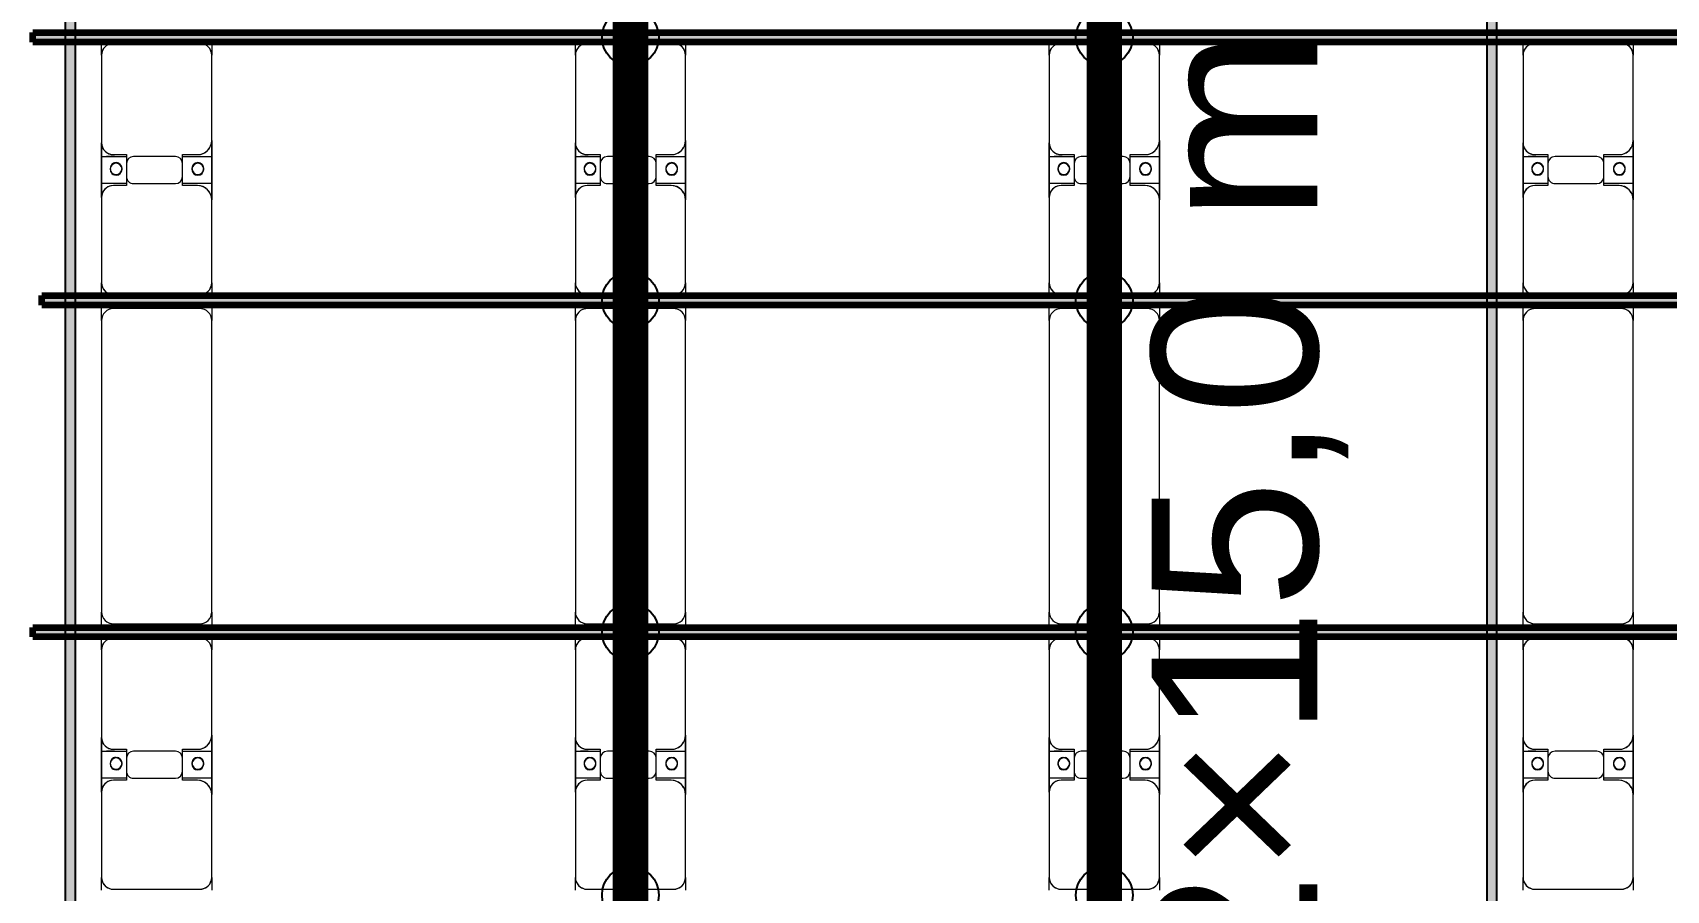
# Model space of a CAD drawing. Header units: millimetres. Extents: x -291190 to 146725, y 19759 to 185158.
# Drawn here: x -283703 to -276807, y 73273 to 76893 of the extents above; entities that cross this region are included whole.
import ezdxf

# ---------------------------------------------------------------- set-up
doc = ezdxf.new("R2010")
doc.units = ezdxf.units.MM
doc.layers.add('A-GENM', color=13, linetype='Continuous', lineweight=9)
doc.layers.add('S-BEAM', color=12, linetype='Continuous', lineweight=9)
doc.layers.add('GC-GHI CHU', color=2, linetype='Continuous')
doc.layers.add('GC-HOP 40x60 GIA CUONG', color=1, linetype='Continuous')
doc.styles.add('GC_VN', font='arial.ttf')

# ---------------------------------------------------------------- blocks, each defined once
blk = doc.blocks.new('Dai phao do pin - DẢI PHAO ĐỠ PIN-V53-KHUNG KẾT CẤU BÈ PIN 4')
at = {"layer": 'A-GENM', "color": 7}
for p, q in [((58444.9, 241.6), (58499.7, 241.6)), ((58444.9, 241.6), (58499.7, 241.6)), ((58859.7, 241.6), (58499.7, 241.6)), ((58859.7, 241.6), (59042.2, 241.6)), ((59042.2, 241.6), (58859.7, 241.6)), ((58927.8, 241.6), (59110.3, 241.6)), ((58927.8, 116.2), (58927.8, 241.6)), ((59110.3, 241.6), (58927.8, 241.6)), ((59042.2, 241.6), (59042.2, 116.2)), ((59460.3, 241.6), (59110.3, 241.6)), ((59460.3, 241.6), (59514.9, 241.6)), ((59460.3, 241.6), (59514.9, 241.6)), ((59554.9, 241.6), (59619.7, 241.6)), ((59554.9, 241.6), (59619.7, 241.6)), ((60850.3, 241.6), (59619.7, 241.6)), ((60850.3, 241.6), (60914.9, 241.6)), ((60850.3, 241.6), (60914.9, 241.6)), ((60954.9, 241.6), (61009.7, 241.6)), ((60954.9, 241.6), (61009.7, 241.6)), ((61369.7, 241.6), (61009.7, 241.6)), ((61369.7, 241.6), (61552.2, 241.6)), ((61552.2, 241.6), (61369.7, 241.6)), ((61437.8, 241.6), (61620.3, 241.6)), ((61437.8, 116.2), (61437.8, 241.6)), ((61620.3, 241.6), (61437.8, 241.6)), ((61552.2, 241.6), (61552.2, 116.2)), ((61970.3, 241.6), (61620.3, 241.6)), ((61970.3, 241.6), (62024.9, 241.6)), ((61970.3, 241.6), (62024.9, 241.6)), ((58449.7, 191.6), (58449.7, -173.4)), ((58919.7, 118.2), (58919.7, 181.6)), ((59050.3, 181.6), (59050.3, 118.2)), ((59510.3, -173.4), (59510.3, 191.6)), ((59569.7, 191.6), (59569.7, -173.4)), ((60900.3, -173.4), (60900.3, 191.6)), ((60959.7, 191.6), (60959.7, -173.4)), ((61429.7, 118.2), (61429.7, 181.6)), ((61560.3, 181.6), (61560.3, 118.2)), ((62020.3, -173.4), (62020.3, 191.6)), ((59012.2, 118.2), (58919.7, 118.2)), ((58927.8, 88.2), (58927.8, -88.2)), ((59050.3, 118.2), (58957.8, 118.2)), ((59042.2, -88.2), (59042.2, 88.2)), ((61522.2, 118.2), (61429.7, 118.2)), ((61437.8, 88.2), (61437.8, -88.2)), ((61560.3, 118.2), (61467.8, 118.2)), ((61552.2, -88.2), (61552.2, 88.2)), ((58919.7, -173.4), (58919.7, -118.2)), ((58919.7, -118.2), (59012.2, -118.2)), ((58927.8, -223.4), (58927.8, -116.2)), ((58957.8, -118.2), (59050.3, -118.2)), ((59042.2, -116.2), (59042.2, -223.4)), ((59050.3, -118.2), (59050.3, -173.4)), ((61429.7, -173.4), (61429.7, -118.2)), ((61429.7, -118.2), (61522.2, -118.2)), ((61437.8, -223.4), (61437.8, -116.2)), ((61467.8, -118.2), (61560.3, -118.2)), ((61552.2, -116.2), (61552.2, -223.4)), ((61560.3, -118.2), (61560.3, -173.4)), ((58927.8, -169.2), (58927.8, -202)), ((61437.8, -169.2), (61437.8, -202)), ((58499.7, -223.4), (58444.9, -223.4)), ((58499.7, -223.4), (58444.9, -223.4)), ((58499.7, -223.4), (58869.7, -223.4)), ((59042.2, -223.4), (58869.7, -223.4)), ((58869.7, -223.4), (59042.2, -223.4)), ((59100.3, -223.4), (58927.8, -223.4)), ((58927.8, -223.4), (59100.3, -223.4)), ((59100.3, -223.4), (59460.3, -223.4)), ((59514.9, -223.4), (59460.3, -223.4)), ((59514.9, -223.4), (59460.3, -223.4)), ((59619.7, -223.4), (59554.9, -223.4)), ((59619.7, -223.4), (59554.9, -223.4)), ((59619.7, -223.4), (60850.3, -223.4)), ((60914.9, -223.4), (60850.3, -223.4)), ((60914.9, -223.4), (60850.3, -223.4)), ((61009.7, -223.4), (60954.9, -223.4)), ((61009.7, -223.4), (60954.9, -223.4)), ((61009.7, -223.4), (61379.7, -223.4)), ((61552.2, -223.4), (61379.7, -223.4)), ((61379.7, -223.4), (61552.2, -223.4)), ((61610.3, -223.4), (61437.8, -223.4)), ((61437.8, -223.4), (61610.3, -223.4)), ((61610.3, -223.4), (61970.3, -223.4)), ((62024.9, -223.4), (61970.3, -223.4)), ((62024.9, -223.4), (61970.3, -223.4))]:
    blk.add_line(p, q, dxfattribs=at)
for centre, radius, start, end in [((58499.7, 191.6), 50, 90, 180), ((58499.7, 191.6), 50, 105, 180), ((58859.7, 181.6), 60, 360, 90), ((58859.7, 181.6), 60, 45, 60), ((58859.7, 181.6), 60, 360, 60), ((58859.7, 181.6), 60, 45, 60), ((58978.6, 183.2), 25, 0, 180), ((58978.6, 183.2), 25, 360, 165), ((58981.4, 183.2), 25, 0, 180), ((58981.4, 183.2), 25, 90, 180), ((58981.4, 183.2), 25, 15, 75), ((59110.3, 181.6), 60, 90, 180), ((59110.3, 181.6), 60, 120, 180), ((59460.3, 191.6), 50, 360, 90), ((59460.3, 191.6), 50, 360, 75), ((59619.7, 191.6), 50, 90, 180), ((59619.7, 191.6), 50, 150, 180), ((59619.7, 191.6), 50, 105, 120), ((60850.3, 191.6), 50, 360, 90), ((60850.3, 191.6), 50, 60, 90), ((60850.3, 191.6), 50, 15, 30), ((61009.7, 191.6), 50, 90, 180), ((61009.7, 191.6), 50, 105, 180), ((61369.7, 181.6), 60, 360, 90), ((61369.7, 181.6), 60, 45, 60), ((61369.7, 181.6), 60, 360, 60), ((61369.7, 181.6), 60, 45, 60), ((61488.6, 183.2), 25, 0, 180), ((61488.6, 183.2), 25, 360, 165), ((61491.4, 183.2), 25, 0, 180), ((61491.4, 183.2), 25, 90, 180), ((61491.4, 183.2), 25, 15, 75), ((61620.3, 181.6), 60, 90, 180), ((61620.3, 181.6), 60, 120, 180), ((61970.3, 191.6), 50, 360, 90), ((61970.3, 191.6), 50, 360, 75), ((58978.6, 183.2), 25, 180, 0), ((58981.4, 183.2), 25, 180, 0), ((58981.4, 183.2), 25, 180, 270), ((58978.6, 183.2), 25, 210, 255), ((58978.6, 183.2), 25, 270, 360), ((58981.4, 183.2), 25, 285, 330), ((61488.6, 183.2), 25, 180, 360), ((61491.4, 183.2), 25, 180, 0), ((61491.4, 183.2), 25, 180, 270), ((61488.6, 183.2), 25, 210, 255), ((61488.6, 183.2), 25, 270, 360), ((61491.4, 183.2), 25, 285, 330), ((58957.8, 88.2), 30, 90, 180), ((59012.2, 88.2), 30, 360, 90), ((61467.8, 88.2), 30, 90, 180), ((61522.2, 88.2), 30, 360, 90), ((58957.8, -88.2), 30, 180, 270), ((58978.6, -161.8), 25, 0, 180), ((58978.6, -161.8), 25, 105, 165), ((58981.4, -161.8), 25, 0, 180), ((58981.4, -161.8), 25, 105, 180), ((58978.6, -161.8), 25, 360, 75), ((58981.4, -161.8), 25, 15, 75), ((59012.2, -88.2), 30, 270, 360), ((61467.8, -88.2), 30, 180, 270), ((61488.6, -161.8), 25, 0, 180), ((61488.6, -161.8), 25, 105, 165), ((61491.4, -161.8), 25, 0, 180), ((61491.4, -161.8), 25, 105, 180), ((61488.6, -161.8), 25, 360, 75), ((61491.4, -161.8), 25, 15, 75), ((61522.2, -88.2), 30, 270, 360), ((58499.7, -173.4), 50, 180, 270), ((58499.7, -173.4), 50, 180, 255), ((58869.7, -173.4), 50, 270, 360), ((58869.7, -173.4), 50, 285, 360), ((58869.7, -173.4), 50, 315, 0), ((58869.7, -173.4), 50, 315, 0), ((58978.6, -161.8), 25, 180, 0), ((58978.6, -161.8), 25, 195, 360), ((58981.4, -161.8), 25, 180, 360), ((58981.4, -161.8), 25, 180, 270), ((58981.4, -161.8), 25, 285, 345), ((59100.3, -173.4), 50, 180, 270), ((59100.3, -173.4), 50, 180, 255), ((59100.3, -173.4), 50, 210, 225), ((59100.3, -173.4), 50, 210, 225), ((59460.3, -173.4), 50, 270, 360), ((59460.3, -173.4), 50, 285, 360), ((59619.7, -173.4), 50, 180, 270), ((59619.7, -173.4), 50, 180, 210), ((60850.3, -173.4), 50, 270, 360), ((60850.3, -173.4), 50, 330, 360), ((61009.7, -173.4), 50, 180, 270), ((61009.7, -173.4), 50, 180, 255), ((61379.7, -173.4), 50, 270, 360), ((61379.7, -173.4), 50, 285, 360), ((61379.7, -173.4), 50, 315, 0), ((61379.7, -173.4), 50, 315, 0), ((61488.6, -161.8), 25, 180, 360), ((61488.6, -161.8), 25, 195, 360), ((61491.4, -161.8), 25, 180, 360), ((61491.4, -161.8), 25, 180, 270), ((61491.4, -161.8), 25, 285, 345), ((61610.3, -173.4), 50, 180, 270), ((61610.3, -173.4), 50, 180, 255), ((61610.3, -173.4), 50, 210, 225), ((61610.3, -173.4), 50, 210, 225), ((61970.3, -173.4), 50, 270, 360), ((61970.3, -173.4), 50, 285, 360), ((59619.7, -173.4), 50, 240, 270), ((60850.3, -173.4), 50, 285, 300)]:
    blk.add_arc(centre, radius, start, end, dxfattribs=at)
blk = doc.blocks.new('Dai phao do pin - DẢI PHAO ĐỠ PIN-V47-KHUNG KẾT CẤU BÈ PIN 4')
at = {"layer": 'A-GENM', "color": 7}
for p, q in [((58444.9, 241.6), (58499.7, 241.6)), ((58444.9, 241.6), (58499.7, 241.6)), ((58859.7, 241.6), (58499.7, 241.6)), ((58859.7, 241.6), (59042.2, 241.6)), ((59042.2, 241.6), (58859.7, 241.6)), ((58927.8, 241.6), (59110.3, 241.6)), ((58927.8, 116.2), (58927.8, 241.6)), ((59110.3, 241.6), (58927.8, 241.6)), ((59042.2, 241.6), (59042.2, 116.2)), ((59460.3, 241.6), (59110.3, 241.6)), ((59460.3, 241.6), (59514.9, 241.6)), ((59460.3, 241.6), (59514.9, 241.6)), ((59554.9, 241.6), (59619.7, 241.6)), ((59554.9, 241.6), (59619.7, 241.6)), ((60850.3, 241.6), (59619.7, 241.6)), ((60850.3, 241.6), (60914.9, 241.6)), ((60850.3, 241.6), (60914.9, 241.6)), ((60954.9, 241.6), (61009.7, 241.6)), ((60954.9, 241.6), (61009.7, 241.6)), ((61369.7, 241.6), (61009.7, 241.6)), ((61369.7, 241.6), (61552.2, 241.6)), ((61552.2, 241.6), (61369.7, 241.6)), ((61437.8, 241.6), (61620.3, 241.6)), ((61437.8, 116.2), (61437.8, 241.6)), ((61620.3, 241.6), (61437.8, 241.6)), ((61552.2, 241.6), (61552.2, 116.2)), ((61970.3, 241.6), (61620.3, 241.6)), ((61970.3, 241.6), (62024.9, 241.6)), ((61970.3, 241.6), (62024.9, 241.6)), ((58449.7, 191.6), (58449.7, -173.4)), ((58919.7, 118.2), (58919.7, 181.6)), ((59050.3, 181.6), (59050.3, 118.2)), ((59510.3, -173.4), (59510.3, 191.6)), ((59569.7, 191.6), (59569.7, -173.4)), ((60900.3, -173.4), (60900.3, 191.6)), ((60959.7, 191.6), (60959.7, -173.4)), ((61429.7, 118.2), (61429.7, 181.6)), ((61560.3, 181.6), (61560.3, 118.2)), ((62020.3, -173.4), (62020.3, 191.6)), ((59012.2, 118.2), (58919.7, 118.2)), ((58927.8, 88.2), (58927.8, -88.2)), ((59050.3, 118.2), (58957.8, 118.2)), ((59042.2, -88.2), (59042.2, 88.2)), ((61522.2, 118.2), (61429.7, 118.2)), ((61437.8, 88.2), (61437.8, -88.2)), ((61560.3, 118.2), (61467.8, 118.2)), ((61552.2, -88.2), (61552.2, 88.2)), ((58919.7, -173.4), (58919.7, -118.2)), ((58919.7, -118.2), (59012.2, -118.2)), ((58927.8, -223.4), (58927.8, -116.2)), ((58957.8, -118.2), (59050.3, -118.2)), ((59042.2, -116.2), (59042.2, -223.4)), ((59050.3, -118.2), (59050.3, -173.4)), ((61429.7, -173.4), (61429.7, -118.2)), ((61429.7, -118.2), (61522.2, -118.2)), ((61437.8, -223.4), (61437.8, -116.2)), ((61467.8, -118.2), (61560.3, -118.2)), ((61552.2, -116.2), (61552.2, -223.4)), ((61560.3, -118.2), (61560.3, -173.4)), ((58927.8, -169.2), (58927.8, -202)), ((61437.8, -169.2), (61437.8, -202)), ((58499.7, -223.4), (58444.9, -223.4)), ((58499.7, -223.4), (58444.9, -223.4)), ((58499.7, -223.4), (58869.7, -223.4)), ((59042.2, -223.4), (58869.7, -223.4)), ((58869.7, -223.4), (59042.2, -223.4)), ((59100.3, -223.4), (58927.8, -223.4)), ((58927.8, -223.4), (59100.3, -223.4)), ((59100.3, -223.4), (59460.3, -223.4)), ((59514.9, -223.4), (59460.3, -223.4)), ((59514.9, -223.4), (59460.3, -223.4)), ((59619.7, -223.4), (59554.9, -223.4)), ((59619.7, -223.4), (59554.9, -223.4)), ((59619.7, -223.4), (60850.3, -223.4)), ((60914.9, -223.4), (60850.3, -223.4)), ((60914.9, -223.4), (60850.3, -223.4)), ((61009.7, -223.4), (60954.9, -223.4)), ((61009.7, -223.4), (60954.9, -223.4)), ((61009.7, -223.4), (61379.7, -223.4)), ((61552.2, -223.4), (61379.7, -223.4)), ((61379.7, -223.4), (61552.2, -223.4)), ((61610.3, -223.4), (61437.8, -223.4)), ((61437.8, -223.4), (61610.3, -223.4)), ((61610.3, -223.4), (61970.3, -223.4)), ((62024.9, -223.4), (61970.3, -223.4)), ((62024.9, -223.4), (61970.3, -223.4))]:
    blk.add_line(p, q, dxfattribs=at)
for centre, radius, start, end in [((58499.7, 191.6), 50, 90, 180), ((58499.7, 191.6), 50, 105, 180), ((58859.7, 181.6), 60, 360, 90), ((58859.7, 181.6), 60, 45, 60), ((58859.7, 181.6), 60, 360, 60), ((58859.7, 181.6), 60, 45, 60), ((58978.6, 183.2), 25, 0, 180), ((58978.6, 183.2), 25, 360, 165), ((58981.4, 183.2), 25, 0, 180), ((58981.4, 183.2), 25, 90, 180), ((58981.4, 183.2), 25, 15, 75), ((59110.3, 181.6), 60, 90, 180), ((59110.3, 181.6), 60, 120, 180), ((59460.3, 191.6), 50, 360, 90), ((59460.3, 191.6), 50, 360, 75), ((59619.7, 191.6), 50, 90, 180), ((59619.7, 191.6), 50, 150, 180), ((59619.7, 191.6), 50, 105, 120), ((60850.3, 191.6), 50, 360, 90), ((60850.3, 191.6), 50, 60, 90), ((60850.3, 191.6), 50, 15, 30), ((61009.7, 191.6), 50, 90, 180), ((61009.7, 191.6), 50, 105, 180), ((61369.7, 181.6), 60, 360, 90), ((61369.7, 181.6), 60, 45, 60), ((61369.7, 181.6), 60, 360, 60), ((61369.7, 181.6), 60, 45, 60), ((61488.6, 183.2), 25, 0, 180), ((61488.6, 183.2), 25, 360, 165), ((61491.4, 183.2), 25, 0, 180), ((61491.4, 183.2), 25, 90, 180), ((61491.4, 183.2), 25, 15, 75), ((61620.3, 181.6), 60, 90, 180), ((61620.3, 181.6), 60, 120, 180), ((61970.3, 191.6), 50, 360, 90), ((61970.3, 191.6), 50, 360, 75), ((58978.6, 183.2), 25, 180, 0), ((58981.4, 183.2), 25, 180, 0), ((58981.4, 183.2), 25, 180, 270), ((58978.6, 183.2), 25, 210, 255), ((58978.6, 183.2), 25, 270, 360), ((58981.4, 183.2), 25, 285, 330), ((61488.6, 183.2), 25, 180, 360), ((61491.4, 183.2), 25, 180, 0), ((61491.4, 183.2), 25, 180, 270), ((61488.6, 183.2), 25, 210, 255), ((61488.6, 183.2), 25, 270, 360), ((61491.4, 183.2), 25, 285, 330), ((58957.8, 88.2), 30, 90, 180), ((59012.2, 88.2), 30, 360, 90), ((61467.8, 88.2), 30, 90, 180), ((61522.2, 88.2), 30, 360, 90), ((58957.8, -88.2), 30, 180, 270), ((58978.6, -161.8), 25, 0, 180), ((58978.6, -161.8), 25, 105, 165), ((58981.4, -161.8), 25, 0, 180), ((58981.4, -161.8), 25, 105, 180), ((58978.6, -161.8), 25, 360, 75), ((58981.4, -161.8), 25, 15, 75), ((59012.2, -88.2), 30, 270, 360), ((61467.8, -88.2), 30, 180, 270), ((61488.6, -161.8), 25, 0, 180), ((61488.6, -161.8), 25, 105, 165), ((61491.4, -161.8), 25, 0, 180), ((61491.4, -161.8), 25, 105, 180), ((61488.6, -161.8), 25, 360, 75), ((61491.4, -161.8), 25, 15, 75), ((61522.2, -88.2), 30, 270, 360), ((58499.7, -173.4), 50, 180, 270), ((58499.7, -173.4), 50, 180, 255), ((58869.7, -173.4), 50, 270, 360), ((58869.7, -173.4), 50, 285, 360), ((58869.7, -173.4), 50, 315, 0), ((58869.7, -173.4), 50, 315, 0), ((58978.6, -161.8), 25, 180, 0), ((58978.6, -161.8), 25, 195, 360), ((58981.4, -161.8), 25, 180, 360), ((58981.4, -161.8), 25, 180, 270), ((58981.4, -161.8), 25, 285, 345), ((59100.3, -173.4), 50, 180, 270), ((59100.3, -173.4), 50, 180, 255), ((59100.3, -173.4), 50, 210, 225), ((59100.3, -173.4), 50, 210, 225), ((59460.3, -173.4), 50, 270, 360), ((59460.3, -173.4), 50, 285, 360), ((59619.7, -173.4), 50, 180, 270), ((59619.7, -173.4), 50, 180, 210), ((60850.3, -173.4), 50, 270, 360), ((60850.3, -173.4), 50, 330, 360), ((61009.7, -173.4), 50, 180, 270), ((61009.7, -173.4), 50, 180, 255), ((61379.7, -173.4), 50, 270, 360), ((61379.7, -173.4), 50, 285, 360), ((61379.7, -173.4), 50, 315, 0), ((61379.7, -173.4), 50, 315, 0), ((61488.6, -161.8), 25, 180, 360), ((61488.6, -161.8), 25, 195, 360), ((61491.4, -161.8), 25, 180, 360), ((61491.4, -161.8), 25, 180, 270), ((61491.4, -161.8), 25, 285, 345), ((61610.3, -173.4), 50, 180, 270), ((61610.3, -173.4), 50, 180, 255), ((61610.3, -173.4), 50, 210, 225), ((61610.3, -173.4), 50, 210, 225), ((61970.3, -173.4), 50, 270, 360), ((61970.3, -173.4), 50, 285, 360), ((59619.7, -173.4), 50, 240, 270), ((60850.3, -173.4), 50, 285, 300)]:
    blk.add_arc(centre, radius, start, end, dxfattribs=at)
blk = doc.blocks.new('Dai phao do pin - DẢI PHAO ĐỠ PIN-V54-KHUNG KẾT CẤU BÈ PIN 4')
at = {"layer": 'A-GENM', "color": 7}
for p, q in [((58444.9, 241.6), (58499.7, 241.6)), ((58444.9, 241.6), (58499.7, 241.6)), ((58859.7, 241.6), (58499.7, 241.6)), ((58859.7, 241.6), (59042.2, 241.6)), ((59042.2, 241.6), (58859.7, 241.6)), ((58927.8, 241.6), (59110.3, 241.6)), ((58927.8, 116.2), (58927.8, 241.6)), ((59110.3, 241.6), (58927.8, 241.6)), ((59042.2, 241.6), (59042.2, 116.2)), ((59460.3, 241.6), (59110.3, 241.6)), ((59460.3, 241.6), (59514.9, 241.6)), ((59460.3, 241.6), (59514.9, 241.6)), ((59554.9, 241.6), (59619.7, 241.6)), ((59554.9, 241.6), (59619.7, 241.6)), ((60850.3, 241.6), (59619.7, 241.6)), ((60850.3, 241.6), (60914.9, 241.6)), ((60850.3, 241.6), (60914.9, 241.6)), ((60954.9, 241.6), (61009.7, 241.6)), ((60954.9, 241.6), (61009.7, 241.6)), ((61369.7, 241.6), (61009.7, 241.6)), ((61369.7, 241.6), (61552.2, 241.6)), ((61552.2, 241.6), (61369.7, 241.6)), ((61437.8, 241.6), (61620.3, 241.6)), ((61437.8, 116.2), (61437.8, 241.6)), ((61620.3, 241.6), (61437.8, 241.6)), ((61552.2, 241.6), (61552.2, 116.2)), ((61970.3, 241.6), (61620.3, 241.6)), ((61970.3, 241.6), (62024.9, 241.6)), ((61970.3, 241.6), (62024.9, 241.6)), ((58449.7, 191.6), (58449.7, -173.4)), ((58919.7, 118.2), (58919.7, 181.6)), ((59050.3, 181.6), (59050.3, 118.2)), ((59510.3, -173.4), (59510.3, 191.6)), ((59569.7, 191.6), (59569.7, -173.4)), ((60900.3, -173.4), (60900.3, 191.6)), ((60959.7, 191.6), (60959.7, -173.4)), ((61429.7, 118.2), (61429.7, 181.6)), ((61560.3, 181.6), (61560.3, 118.2)), ((62020.3, -173.4), (62020.3, 191.6)), ((59012.2, 118.2), (58919.7, 118.2)), ((58927.8, 88.2), (58927.8, -88.2)), ((59050.3, 118.2), (58957.8, 118.2)), ((59042.2, -88.2), (59042.2, 88.2)), ((61522.2, 118.2), (61429.7, 118.2)), ((61437.8, 88.2), (61437.8, -88.2)), ((61560.3, 118.2), (61467.8, 118.2)), ((61552.2, -88.2), (61552.2, 88.2)), ((58919.7, -173.4), (58919.7, -118.2)), ((58919.7, -118.2), (59012.2, -118.2)), ((58927.8, -223.4), (58927.8, -116.2)), ((58957.8, -118.2), (59050.3, -118.2)), ((59042.2, -116.2), (59042.2, -223.4)), ((59050.3, -118.2), (59050.3, -173.4)), ((61429.7, -173.4), (61429.7, -118.2)), ((61429.7, -118.2), (61522.2, -118.2)), ((61437.8, -223.4), (61437.8, -116.2)), ((61467.8, -118.2), (61560.3, -118.2)), ((61552.2, -116.2), (61552.2, -223.4)), ((61560.3, -118.2), (61560.3, -173.4)), ((58927.8, -169.2), (58927.8, -202)), ((61437.8, -169.2), (61437.8, -202)), ((58499.7, -223.4), (58444.9, -223.4)), ((58499.7, -223.4), (58444.9, -223.4)), ((58499.7, -223.4), (58869.7, -223.4)), ((59042.2, -223.4), (58869.7, -223.4)), ((58869.7, -223.4), (59042.2, -223.4)), ((59100.3, -223.4), (58927.8, -223.4)), ((58927.8, -223.4), (59100.3, -223.4)), ((59100.3, -223.4), (59460.3, -223.4)), ((59514.9, -223.4), (59460.3, -223.4)), ((59514.9, -223.4), (59460.3, -223.4)), ((59619.7, -223.4), (59554.9, -223.4)), ((59619.7, -223.4), (59554.9, -223.4)), ((59619.7, -223.4), (60850.3, -223.4)), ((60914.9, -223.4), (60850.3, -223.4)), ((60914.9, -223.4), (60850.3, -223.4)), ((61009.7, -223.4), (60954.9, -223.4)), ((61009.7, -223.4), (60954.9, -223.4)), ((61009.7, -223.4), (61379.7, -223.4)), ((61552.2, -223.4), (61379.7, -223.4)), ((61379.7, -223.4), (61552.2, -223.4)), ((61610.3, -223.4), (61437.8, -223.4)), ((61437.8, -223.4), (61610.3, -223.4)), ((61610.3, -223.4), (61970.3, -223.4)), ((62024.9, -223.4), (61970.3, -223.4)), ((62024.9, -223.4), (61970.3, -223.4))]:
    blk.add_line(p, q, dxfattribs=at)
for centre, radius, start, end in [((58499.7, 191.6), 50, 90, 180), ((58499.7, 191.6), 50, 105, 180), ((58859.7, 181.6), 60, 360, 90), ((58859.7, 181.6), 60, 45, 60), ((58859.7, 181.6), 60, 360, 60), ((58859.7, 181.6), 60, 45, 60), ((58978.6, 183.2), 25, 0, 180), ((58978.6, 183.2), 25, 360, 165), ((58981.4, 183.2), 25, 0, 180), ((58981.4, 183.2), 25, 90, 180), ((58981.4, 183.2), 25, 15, 75), ((59110.3, 181.6), 60, 90, 180), ((59110.3, 181.6), 60, 120, 180), ((59460.3, 191.6), 50, 360, 90), ((59460.3, 191.6), 50, 360, 75), ((59619.7, 191.6), 50, 90, 180), ((59619.7, 191.6), 50, 150, 180), ((59619.7, 191.6), 50, 105, 120), ((60850.3, 191.6), 50, 360, 90), ((60850.3, 191.6), 50, 60, 90), ((60850.3, 191.6), 50, 15, 30), ((61009.7, 191.6), 50, 90, 180), ((61009.7, 191.6), 50, 105, 180), ((61369.7, 181.6), 60, 360, 90), ((61369.7, 181.6), 60, 45, 60), ((61369.7, 181.6), 60, 360, 60), ((61369.7, 181.6), 60, 45, 60), ((61488.6, 183.2), 25, 0, 180), ((61488.6, 183.2), 25, 360, 165), ((61491.4, 183.2), 25, 0, 180), ((61491.4, 183.2), 25, 90, 180), ((61491.4, 183.2), 25, 15, 75), ((61620.3, 181.6), 60, 90, 180), ((61620.3, 181.6), 60, 120, 180), ((61970.3, 191.6), 50, 360, 90), ((61970.3, 191.6), 50, 360, 75), ((58978.6, 183.2), 25, 180, 0), ((58981.4, 183.2), 25, 180, 0), ((58981.4, 183.2), 25, 180, 270), ((58978.6, 183.2), 25, 210, 255), ((58978.6, 183.2), 25, 270, 360), ((58981.4, 183.2), 25, 285, 330), ((61488.6, 183.2), 25, 180, 360), ((61491.4, 183.2), 25, 180, 0), ((61491.4, 183.2), 25, 180, 270), ((61488.6, 183.2), 25, 210, 255), ((61488.6, 183.2), 25, 270, 360), ((61491.4, 183.2), 25, 285, 330), ((58957.8, 88.2), 30, 90, 180), ((59012.2, 88.2), 30, 360, 90), ((61467.8, 88.2), 30, 90, 180), ((61522.2, 88.2), 30, 360, 90), ((58957.8, -88.2), 30, 180, 270), ((58978.6, -161.8), 25, 0, 180), ((58978.6, -161.8), 25, 105, 165), ((58981.4, -161.8), 25, 0, 180), ((58981.4, -161.8), 25, 105, 180), ((58978.6, -161.8), 25, 360, 75), ((58981.4, -161.8), 25, 15, 75), ((59012.2, -88.2), 30, 270, 360), ((61467.8, -88.2), 30, 180, 270), ((61488.6, -161.8), 25, 0, 180), ((61488.6, -161.8), 25, 105, 165), ((61491.4, -161.8), 25, 0, 180), ((61491.4, -161.8), 25, 105, 180), ((61488.6, -161.8), 25, 360, 75), ((61491.4, -161.8), 25, 15, 75), ((61522.2, -88.2), 30, 270, 360), ((58499.7, -173.4), 50, 180, 270), ((58499.7, -173.4), 50, 180, 255), ((58869.7, -173.4), 50, 270, 360), ((58869.7, -173.4), 50, 285, 360), ((58869.7, -173.4), 50, 315, 0), ((58869.7, -173.4), 50, 315, 0), ((58978.6, -161.8), 25, 180, 240), ((58978.6, -161.8), 25, 195, 240), ((58981.4, -161.8), 25, 180, 240), ((58981.4, -161.8), 25, 180, 240), ((58978.6, -161.8), 25, 240.02369, 299.97631), ((58978.6, -161.8), 25, 240.02369, 299.97631), ((58981.4, -161.8), 25, 240.02369, 299.97631), ((58981.4, -161.8), 25, 240.02369, 270), ((58981.4, -161.8), 25, 285, 299.97631), ((58978.6, -161.8), 25, 300, 0), ((58978.6, -161.8), 25, 300, 360), ((58981.4, -161.8), 25, 300, 360), ((58981.4, -161.8), 25, 300, 345), ((59100.3, -173.4), 50, 180, 270), ((59100.3, -173.4), 50, 180, 255), ((59100.3, -173.4), 50, 210, 225), ((59100.3, -173.4), 50, 210, 225), ((59460.3, -173.4), 50, 270, 360), ((59460.3, -173.4), 50, 285, 360), ((59619.7, -173.4), 50, 180, 270), ((59619.7, -173.4), 50, 195, 210), ((60850.3, -173.4), 50, 270, 360), ((60850.3, -173.4), 50, 330, 345), ((61009.7, -173.4), 50, 180, 270), ((61009.7, -173.4), 50, 180, 255), ((61379.7, -173.4), 50, 270, 360), ((61379.7, -173.4), 50, 285, 360), ((61379.7, -173.4), 50, 315, 0), ((61379.7, -173.4), 50, 315, 0), ((61488.6, -161.8), 25, 180, 240), ((61488.6, -161.8), 25, 195, 240), ((61491.4, -161.8), 25, 180, 240), ((61491.4, -161.8), 25, 180, 240), ((61488.6, -161.8), 25, 240.02369, 299.97631), ((61488.6, -161.8), 25, 240.02369, 299.97631), ((61491.4, -161.8), 25, 240.02369, 299.97631), ((61491.4, -161.8), 25, 240.02369, 270), ((61491.4, -161.8), 25, 285, 299.97631), ((61488.6, -161.8), 25, 300, 360), ((61488.6, -161.8), 25, 300, 360), ((61491.4, -161.8), 25, 300, 360), ((61491.4, -161.8), 25, 300, 345), ((61610.3, -173.4), 50, 180, 270), ((61610.3, -173.4), 50, 180, 255), ((61610.3, -173.4), 50, 210, 225), ((61610.3, -173.4), 50, 210, 225), ((61970.3, -173.4), 50, 270, 360), ((61970.3, -173.4), 50, 285, 360), ((59619.7, -173.4), 50, 240, 270), ((60850.3, -173.4), 50, 285, 300)]:
    blk.add_arc(centre, radius, start, end, dxfattribs=at)
blk = doc.blocks.new('Dầm C52 - Dầm C52-73879-KHUNG KẾT CẤU BÈ PIN 4')
at = {"layer": 'S-BEAM', "lineweight": 140}
blk.add_hatch(color=1, dxfattribs=at).paths.add_polyline_path([(-101365.1, 20), (-101557, 20), (-101557, -20), (101557, -20), (101557, 20), (-100456.6, 20)])
at = {"layer": 'S-BEAM', "color": 1, "lineweight": 140}
for p, q in [((-101557, 20), (101557, 20)), ((101557, 20), (101557, -20)), ((101557, -20), (-101557, -20))]:
    blk.add_line(p, q, dxfattribs=at)
blk = doc.blocks.new('Dầm C52 - Dầm C52-73880-KHUNG KẾT CẤU BÈ PIN 4')
at = {"layer": 'S-BEAM', "lineweight": 140}
blk.add_hatch(color=1, dxfattribs=at).paths.add_polyline_path([(-101365.1, 20), (-101557, 20), (-101557, -20), (101518, -20), (101518, 20), (-100456.6, 20)])
at = {"layer": 'S-BEAM', "color": 1, "lineweight": 140}
for p, q in [((-101557, 20), (101518, 20)), ((101518, 20), (101518, -20)), ((101518, -20), (-101557, -20))]:
    blk.add_line(p, q, dxfattribs=at)
blk = doc.blocks.new('Dầm C52 - Hộp 40x60-74703-KHUNG KẾT CẤU BÈ PIN 4')
at = {"layer": 'S-BEAM', "lineweight": 25}
blk.add_hatch(color=4, dxfattribs=at).paths.add_polyline_path([(-37152.5, -20), (37152.5, -20), (37152.5, 20), (-37152.5, 20)])
at = {"layer": 'S-BEAM', "color": 4, "lineweight": 25}
for p, q in [((-37152.5, 20), (37152.5, 20)), ((37152.5, -20), (-37152.5, -20))]:
    blk.add_line(p, q, dxfattribs=at)

msp = doc.modelspace()

# ---------------------------------------------------------------- linework, layer by layer
at = {"layer": 'GC-HOP 40x60 GIA CUONG', "const_width": 150}
for points in [[(-281179.7, 65151.7), (-281179.7, 80151.7)], [(-279179.7, 65151.7), (-279179.7, 80151.7)]]:
    msp.add_lwpolyline(points, dxfattribs=at)
at = {"layer": 'GC-HOP 40x60 GIA CUONG'}
for centre in [(-281179.7, 76873.3), (-279179.7, 76873.3), (-281179.7, 75763.3), (-279179.7, 75763.3), (-281179.7, 74363.3), (-279179.7, 74363.3), (-281179.7, 73253.3), (-279179.7, 73253.3)]:
    msp.add_circle(centre, 120, dxfattribs=at)

# ---------------------------------------------------------------- block references
at = {"layer": 'A-GENM', "color": 7, "rotation": 269.9999999999996}
for name, p in [('Dai phao do pin - DẢI PHAO ĐỠ PIN-V54-KHUNG KẾT CẤU BÈ PIN 4', (-283188.7, 135298.2)), ('Dai phao do pin - DẢI PHAO ĐỠ PIN-V47-KHUNG KẾT CẤU BÈ PIN 4', (-281188.7, 135298.2)), ('Dai phao do pin - DẢI PHAO ĐỠ PIN-V47-KHUNG KẾT CẤU BÈ PIN 4', (-279188.7, 135298.2)), ('Dai phao do pin - DẢI PHAO ĐỠ PIN-V53-KHUNG KẾT CẤU BÈ PIN 4', (-277188.7, 135298.2))]:
    msp.add_blockref(name, p, dxfattribs=at)
at = {"layer": 'S-BEAM', "color": 4, "lineweight": 25, "rotation": 89.99999999999977}
for p in [(-283543.8, 101988.7), (-277543.8, 101988.7)]:
    msp.add_blockref('Dầm C52 - Hộp 40x60-74703-KHUNG KẾT CẤU BÈ PIN 4', p, dxfattribs=at)
at = {"layer": 'S-BEAM', "color": 1, "lineweight": 140, "rotation": 180}
for name, p in [('Dầm C52 - Dầm C52-73879-KHUNG KẾT CẤU BÈ PIN 4', (-182145.7, 76873.3)), ('Dầm C52 - Dầm C52-73880-KHUNG KẾT CẤU BÈ PIN 4', (-182145.7, 75763.3)), ('Dầm C52 - Dầm C52-73879-KHUNG KẾT CẤU BÈ PIN 4', (-182145.7, 74363.3))]:
    msp.add_blockref(name, p, dxfattribs=at)

# ---------------------------------------------------------------- texts
at = {"layer": 'GC-GHI CHU', "style": 'GC_VN'}
msp.add_text('B4-03: 2×15,0 m', height=700, rotation=90, dxfattribs=at).set_placement((-278279.7, 69651.7))

doc.saveas('drawing.dxf')
